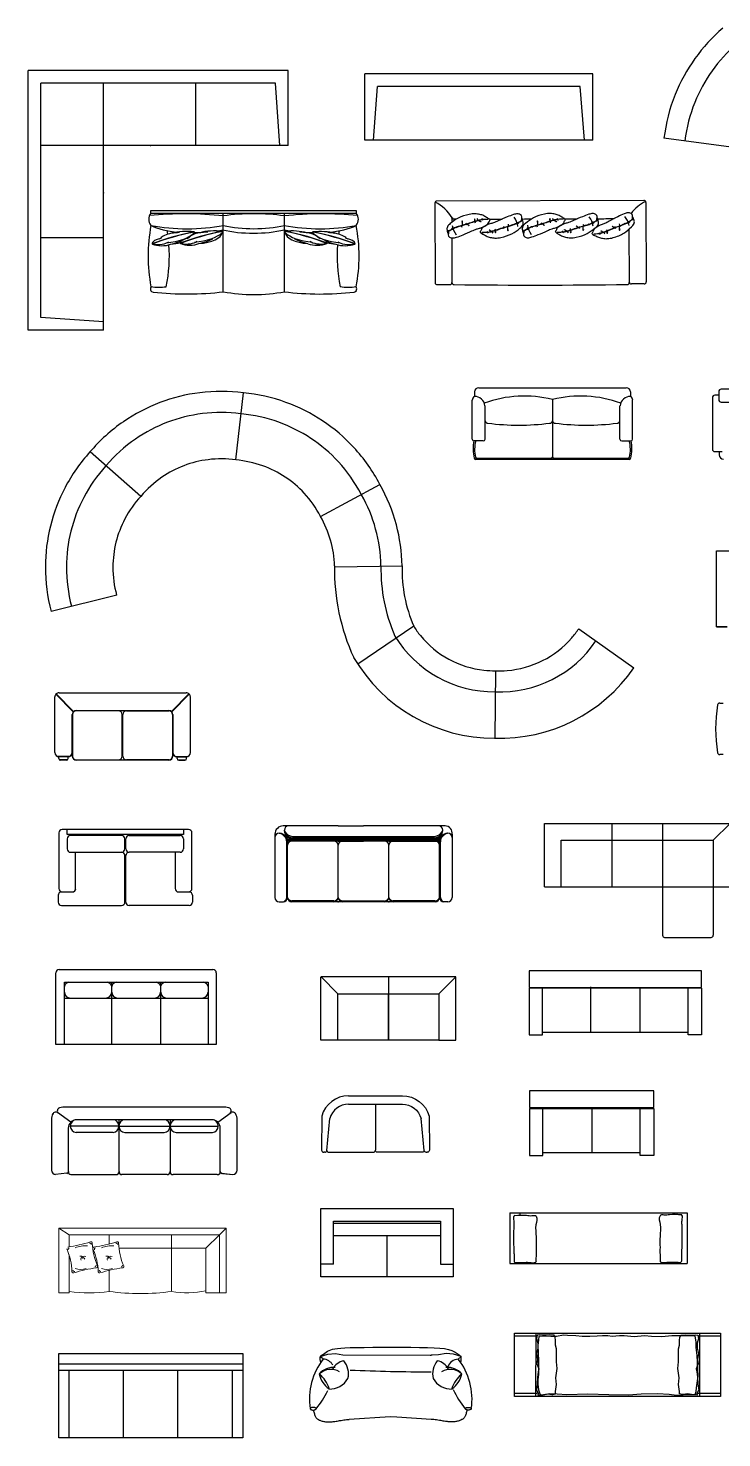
# Model space of a CAD drawing. Header units: inches. Extents: x -11553 to 7407, y 14270 to 31521.
# Drawn here: x -11553 to -3337, y 14270 to 30975 of the extents above; entities that cross this region are included whole.
import ezdxf

# ---------------------------------------------------------------- set-up
doc = ezdxf.new("R2010")
doc.units = ezdxf.units.IN
doc.header["$MEASUREMENT"] = 0
doc.layers.add('freecads.com', color=7, linetype='Continuous')

# ---------------------------------------------------------------- blocks, each defined once
blk = doc.blocks.new('A$C1369343D')
at = {"layer": 'freecads.com'}
for p, q in [((2678, 12969), (-402, 12969)), ((-402, 12079), (-402, 12969)), ((-402, 9889), (-402, 12969)), ((2678, 12969), (-402, 12969)), ((-402, 12079), (-402, 12969)), ((-402, 9889), (-402, 12969)), ((2678, 12079), (2678, 12969)), ((2678, 12079), (2678, 12969)), ((6287, 12927), (3587, 12927)), ((3587, 12141), (3587, 12927)), ((6287, 12141), (6287, 12927)), ((2528, 12819), (-252, 12819)), ((-252, 10039), (-252, 12819)), ((2528, 12819), (-252, 12819)), ((-252, 10039), (-252, 12819)), ((488, 12079), (488, 12819)), ((488, 12079), (488, 12819)), ((1583, 12079), (1583, 12819)), ((1583, 12079), (1583, 12819)), ((2578, 12079), (2528, 12819)), ((2578, 12079), (2528, 12819)), ((3687, 12141), (3737, 12777)), ((6137, 12777), (3737, 12777)), ((6187, 12141), (6137, 12777)), ((488, 12079), (-252, 12079)), ((488, 12079), (-252, 12079)), ((2678, 12079), (488, 12079)), ((488, 9889), (488, 12079)), ((2678, 12079), (488, 12079)), ((488, 9889), (488, 12079)), ((1051, 12079), (1044, 12079)), ((1044, 12079), (1044, 12079)), ((1044, 12079), (1051, 12079)), ((1051, 12079), (1044, 12079)), ((1044, 12079), (1044, 12079)), ((1044, 12079), (1051, 12079)), ((1051, 12079), (1051, 12079)), ((1051, 12079), (1051, 12079)), ((6287, 12141), (3587, 12141)), ((7923, 12060), (7129, 12165)), ((488, 11516), (488, 11522)), ((488, 11522), (488, 11522)), ((488, 11522), (488, 11516)), ((488, 11516), (488, 11522)), ((488, 11522), (488, 11522)), ((488, 11522), (488, 11516)), ((488, 11516), (488, 11516)), ((488, 11516), (488, 11516)), ((4415, 11396), (4418, 10455)), ((6890, 11429), (4440, 11421)), ((6915, 11404), (6918, 10463)), ((1052, 11308), (3483, 11308)), ((1052, 11278), (1052, 11308)), ((1052, 11278), (3483, 11278)), ((1909, 10345), (1909, 11278)), ((2632, 10345), (2632, 11278)), ((3483, 11308), (3483, 11278)), ((4617, 11216), (4618, 11170)), ((6714, 11087), (6718, 10463)), ((488, 10984), (-252, 10984)), ((488, 10984), (-252, 10984)), ((4618, 10984), (4618, 10456)), ((4443, 10430), (4593, 10431)), ((6893, 10438), (6743, 10438)), ((488, 9989), (-252, 10039)), ((488, 9989), (-252, 10039)), ((488, 9889), (-402, 9889)), ((488, 9889), (-402, 9889)), ((4936, 9209), (6681, 9209)), ((2058, 8352), (2147, 9147)), ((2058, 8352), (2147, 9147)), ((4858, 9032), (4858, 9061)), ((4858, 8599), (4858, 9032)), ((4886, 9159), (4886, 9105)), ((5808, 9069), (5808, 8384)), ((6731, 9159), (6731, 9105)), ((6758, 9032), (6758, 9061)), ((6758, 8599), (6758, 9032)), ((5009, 8599), (5009, 8995)), ((6608, 8599), (6608, 8995)), ((4989, 8579), (4878, 8579)), ((6628, 8579), (6738, 8579)), ((933, 7921), (330, 8447)), ((933, 7921), (330, 8447)), ((6715, 8359), (4901, 8359)), ((5789, 8369), (4915, 8369)), ((6702, 8369), (5828, 8369)), ((3059, 7683), (3764, 8063)), ((3059, 7683), (3764, 8063)), ((7752, 6374), (7752, 7274)), ((7752, 7274), (9552, 7274)), ((7752, 6374), (7752, 7274)), ((7752, 7274), (9552, 7274)), ((3226, 7084), (4026, 7098)), ((646, 6751), (-130, 6556)), ((4164, 6382), (3502, 5933)), ((6119, 6352), (6772, 5890)), ((7877, 6374), (7752, 6374)), ((7752, 6374), (7877, 6374)), ((5134, 5855), (5126, 5055)), ((5134, 5855), (5126, 5055)), ((3270, 4016), (2620, 4016)), ((3270, 4016), (3570, 4016)), ((4535, 4016), (3570, 4016)), ((5712, 3295), (5712, 4045)), ((5712, 4045), (7912, 4045)), ((5712, 3295), (5712, 4045)), ((5712, 4045), (7912, 4045)), ((6512, 4045), (6512, 3295)), ((6512, 4045), (6512, 3295)), ((7112, 4045), (7112, 2720)), ((7112, 4045), (7112, 2720)), ((7712, 3845), (7912, 4045)), ((7712, 3845), (7912, 4045)), ((-40, 3933), (-40, 3273)), ((1498, 3973), (0, 3973)), ((60, 3913), (60, 3973)), ((1438, 3913), (60, 3913)), ((60, 3863), (60, 3743)), ((703, 3903), (100, 3903)), ((743, 3743), (743, 3863)), ((754, 3743), (754, 3863)), ((794, 3903), (1398, 3903)), ((1438, 3973), (1438, 3913)), ((1438, 3863), (1438, 3743)), ((1538, 3273), (1538, 3933)), ((2520, 3916), (2520, 3166)), ((2570, 3928), (2577, 3928)), ((2632, 3958), (2632, 3966)), ((3270, 3856), (2667, 3856)), ((3270, 3846), (2669, 3846)), ((3270, 3866), (2714, 3866)), ((4412, 3876), (2727, 3876)), ((2732, 3891), (4409, 3891)), ((3270, 3866), (3570, 3866)), ((3270, 3856), (3570, 3856)), ((3270, 3846), (3570, 3846)), ((3870, 3866), (3570, 3866)), ((3870, 3856), (3570, 3856)), ((3870, 3846), (3570, 3846)), ((3870, 3866), (4470, 3866)), ((3870, 3856), (4470, 3856)), ((3870, 3846), (4470, 3846)), ((4509, 3958), (4509, 3966)), ((4570, 3928), (4564, 3928)), ((4620, 3916), (4620, 3166)), ((5912, 3295), (5912, 3845)), ((5912, 3845), (7712, 3845)), ((5912, 3295), (5912, 3845)), ((5912, 3845), (7712, 3845)), ((7712, 3845), (7712, 2720)), ((7712, 3845), (7712, 2720)), ((100, 3703), (703, 3703)), ((160, 3273), (160, 3703)), ((1398, 3703), (794, 3703)), ((1338, 3703), (1338, 3273)), ((2660, 3166), (2660, 3828)), ((3270, 3836), (2670, 3836)), ((2670, 3166), (2670, 3828)), ((2670, 3166), (2670, 3773)), ((3270, 3836), (3570, 3836)), ((3270, 3166), (3270, 3786)), ((3270, 3166), (3270, 3786)), ((3270, 3166), (3270, 3786)), ((3270, 3166), (3270, 3786)), ((3870, 3836), (3570, 3836)), ((3870, 3836), (4470, 3836)), ((3870, 3166), (3870, 3786)), ((4470, 3166), (4470, 3832)), ((4470, 3765), (4470, 3786)), ((4480, 3166), (4480, 3828)), ((744, 3113), (744, 3663)), ((755, 3113), (755, 3663)), ((4470, 3166), (4470, 3437)), ((-46, 3193), (-46, 3113)), ((0, 3233), (120, 3233)), ((1378, 3233), (1498, 3233)), ((1545, 3193), (1545, 3113)), ((5712, 3295), (7912, 3295)), ((5712, 3295), (7912, 3295)), ((-6, 3073), (704, 3073)), ((1505, 3073), (795, 3073)), ((2570, 3116), (2620, 3116)), ((3220, 3126), (2720, 3126)), ((4420, 3116), (2720, 3116)), ((3320, 3126), (3820, 3126)), ((4420, 3126), (3920, 3126)), ((4570, 3116), (4520, 3116)), ((7137, 2695), (7687, 2695)), ((7137, 2695), (7687, 2695)), ((-74, 1425), (-74, 2275)), ((-34, 2315), (1786, 2315)), ((1826, 2275), (1826, 1425)), ((3064, 1477), (3064, 2227)), ((3064, 1477), (3064, 2227)), ((3264, 2027), (3067, 2227)), ((4664, 2227), (3067, 2227)), ((3264, 2027), (3067, 2227)), ((4664, 2227), (3067, 2227)), ((3864, 2227), (3864, 2027)), ((3864, 2227), (3864, 2027)), ((4464, 2027), (4664, 2227)), ((4464, 2027), (4664, 2227)), ((4664, 1477), (4664, 2227)), ((4664, 1477), (4664, 2227)), ((26, 1425), (26, 2165)), ((26, 2165), (1728, 2165)), ((587, 1425), (587, 2165)), ((1167, 1425), (1167, 2165)), ((1728, 2165), (1728, 1425)), ((3264, 1477), (3264, 2027)), ((3264, 2027), (3864, 2027)), ((3264, 1477), (3264, 2027)), ((3264, 2027), (3864, 2027)), ((3864, 2027), (3864, 1477)), ((3864, 2027), (4464, 2027)), ((3864, 1477), (3864, 2027)), ((3864, 2027), (3864, 1477)), ((3864, 2027), (4464, 2027)), ((3864, 1477), (3864, 2027)), ((4464, 2027), (4464, 1477)), ((4464, 2027), (4464, 1477)), ((26, 1975), (1728, 1975)), ((1826, 1425), (-74, 1425)), ((3264, 1477), (3064, 1477)), ((3264, 1477), (3064, 1477)), ((3864, 1477), (3264, 1477)), ((3864, 1477), (3264, 1477)), ((4464, 1477), (3864, 1477)), ((4464, 1477), (3864, 1477)), ((4464, 1477), (4664, 1477)), ((4464, 1477), (4664, 1477)), ((1923, 684), (23, 684)), ((-127, 534), (-127, -66)), ((102, 505), (-56, 620)), ((1773, 534), (173, 534)), ((673, 534), (673, -86)), ((673, 534), (673, -86)), ((1279, 534), (1279, -86)), ((1844, 505), (2002, 620)), ((2073, -66), (2073, 534)), ((73, 434), (73, -81)), ((673, 459), (97, 459)), ((603, 384), (167, 384)), ((673, 459), (1278, 459)), ((743, 384), (1208, 384)), ((1280, 459), (1849, 459)), ((1350, 384), (1779, 384)), ((1873, -86), (1873, 434)), ((54, -101), (-77, -116)), ((103, -116), (643, -116)), ((1243, -116), (703, -116)), ((1838, -116), (1314, -116)), ((1892, -101), (2023, -116)), ((1899, -102), (2023, -116))]:
    blk.add_line(p, q, dxfattribs=at)
at = {"layer": 'freecads.com', "ltscale": 0.2}
for p, q in [((9393, 9191), (7807, 9191)), ((7703, 9090), (7703, 8482)), ((7777, 9120), (7733, 9120)), ((7777, 9161), (7777, 9068)), ((7807, 9038), (9393, 9038)), ((7733, 8452), (7818, 8452)), ((7784, 8452), (7784, 8413))]:
    blk.add_line(p, q, dxfattribs=at)
at = {"layer": 'freecads.com', "ltscale": 0.5}
for p, q in [((-87, 4884), (-87, 5544)), ((132, 5367), (-74, 5577)), ((136, 5371), (-70, 5581)), ((-37, 5594), (1469, 5594)), ((1296, 5371), (1502, 5581)), ((1300, 5367), (1506, 5577)), ((1519, 4884), (1519, 5544)), ((667, 5379), (167, 5379)), ((169, 5384), (1263, 5384)), ((763, 5379), (1263, 5379)), ((119, 4844), (119, 5334)), ((122, 5334), (122, 4844)), ((712, 4844), (712, 5334)), ((718, 4844), (718, 5334)), ((1308, 5334), (1308, 4844)), ((1313, 5334), (1313, 4844)), ((91, 4839), (-58, 4839)), ((-41, 4814), (-41, 4834)), ((69, 4834), (-37, 4834)), ((63, 4799), (-35, 4799)), ((50, 4794), (-21, 4794)), ((70, 4814), (70, 4834)), ((167, 4799), (667, 4799)), ((1263, 4794), (169, 4794)), ((1263, 4799), (763, 4799)), ((1341, 4839), (1490, 4839)), ((1362, 4814), (1362, 4834)), ((1363, 4834), (1469, 4834)), ((1369, 4799), (1467, 4799)), ((1382, 4794), (1453, 4794)), ((1473, 4814), (1473, 4834))]:
    blk.add_line(p, q, dxfattribs=at)
at = {"layer": 'freecads.com'}
for centre, radius, start, end in [((9151, 11924), 2036, 130.6265, 158.1129), ((9151, 11924), 1786, 130.6265, 158.1129), ((9151, 11924), 2036, 158.1129, 173.2159), ((9151, 11924), 1786, 158.1129, 173.2159), ((4440, 11396), 25, 90.1923, 180.1923), ((4221, 10995), 457, 29.6151, 64.5538), ((7111, 11005), 457, 115.8308, 144.0987), ((6890, 11404), 25, 0.1923, 90.1923), ((4592, 11216), 25, 0.1923, 30.8016), ((4640, 11233), 25, 209.6151, 269.6225), ((5086, 78842), 67635, 269.62254, 269.65009), ((4890, 11187), 36.5, 2.849, 44.375), ((4947, 11187), 36.5, 2.849, 44.375), ((5086, 78842), 67635, 269.97877, 270.10539), ((5179, 11094), 221, 6.6499, 37.9292), ((5086, 78842), 67635, 270.30968, 270.40175), ((5782, 11190), 36.5, 2.849, 44.375), ((5838, 11190), 36.5, 2.849, 44.375), ((5791, 78844), 67635, 270.13713, 270.26335), ((6070, 11097), 221, 6.6499, 37.9292), ((5791, 78844), 67635, 270.46748, 270.63331), ((6500, 11090), 221, 10.9344, 42.2137), ((4589, 11076), 36.5, 2.849, 44.375), ((4841, 11158), 221, 186.6499, 217.9292), ((4672, 11100), 8.15, 18.8943, 108.5953), ((4702, 11105), 36.5, 2.849, 44.375), ((4757, 11133), 36.5, 2.849, 44.375), ((4858, 11157), 36.5, 2.849, 44.375), ((5073, 11065), 36.5, 182.849, 224.375), ((5129, 11066), 36.5, 182.849, 224.375), ((5162, 11095), 36.5, 182.849, 224.375), ((5263, 11119), 36.5, 182.849, 224.375), ((5318, 11147), 36.5, 182.849, 224.375), ((5347, 11152), 8.15, 198.8943, 288.5953), ((5431, 11176), 36.5, 182.849, 224.375), ((5480, 11079), 36.5, 2.849, 44.375), ((5732, 11161), 221, 186.6499, 217.9292), ((5564, 11103), 8.15, 18.8943, 108.5953), ((5593, 11108), 36.5, 2.849, 44.375), ((5648, 11136), 36.5, 2.849, 44.375), ((5750, 11160), 36.5, 2.849, 44.375), ((5964, 11068), 36.5, 182.849, 224.375), ((6021, 11069), 36.5, 182.849, 224.375), ((6053, 11098), 36.5, 182.849, 224.375), ((6154, 11122), 36.5, 182.849, 224.375), ((6210, 11150), 36.5, 182.849, 224.375), ((6239, 11155), 8.15, 198.8943, 288.5953), ((6323, 11179), 36.5, 182.849, 224.375), ((6397, 11053), 36.5, 187.1335, 228.6596), ((6453, 11058), 36.5, 187.1335, 228.6596), ((6483, 11090), 36.5, 187.1335, 228.6596), ((6582, 11122), 36.5, 187.1335, 228.6596), ((6635, 11154), 36.5, 187.1335, 228.6596), ((6664, 11161), 8.15, 203.1789, 292.8799), ((6746, 11191), 36.5, 187.1335, 228.6596), ((4443, 10455), 25, 180.1923, 270.1923), ((4593, 10456), 25, 270.1923, 0.013), ((4643, 10456), 25, 180.013, 269.3076), ((5651, 93845), 83420, 269.30759, 270.71614), ((6693, 10456), 25, 270.7161, 0.3716), ((6743, 10463), 25, 180.3716, 270.1923), ((6893, 10463), 25, 270.1923, 0.1923), ((4936, 9159), 50, 90, 180), ((6681, 9159), 50, 0, 90), ((1881, 7129), 2036, 97.0483, 124.5347), ((1881, 7129), 2036, 82.5028, 97.0483), ((1959, 7120), 2036, 70.165, 84.7105), ((1959, 7120), 2036, 42.6786, 70.165), ((4904, 9064), 45.5, 116.8679, 183.7354), ((4887, 8983), 122, 5.8979, 91.7089), ((5473, 7716), 1393, 76.0785, 109.8222), ((6144, 7716), 1393, 70.1778, 103.9215), ((6730, 8983), 122, 88.2911, 174.1021), ((6713, 9064), 45.5, 356.2646, 63.1321), ((1881, 7129), 1786, 97.0483, 124.5347), ((1881, 7129), 1786, 82.5028, 97.0483), ((1959, 7120), 1786, 70.165, 84.7105), ((1881, 7129), 2036, 124.5347, 139.6377), ((1959, 7120), 1786, 42.6786, 70.165), ((5046, 8826), 38.6, 196.1426, 267.0739), ((5409, 11593), 2828, 262.5907, 277.4093), ((5771, 8826), 38.6, 272.9261, 343.8574), ((5846, 8826), 38.6, 196.1426, 267.0739), ((6208, 11593), 2828, 262.5907, 277.4093), ((6571, 8826), 38.6, 272.9261, 343.8574), ((1881, 7129), 1786, 124.5347, 139.6377), ((4878, 8599), 20, 180, 270), ((5305, 8484), 437, 167.4486, 194.5711), ((5303, 8475), 417, 165.4983, 192.4969), ((4989, 8599), 20, 270, 0), ((6628, 8599), 20, 180, 270), ((6314, 8475), 417, 347.5031, 14.5017), ((6312, 8484), 437, 345.4289, 12.5514), ((6738, 8599), 20, 270, 0), ((1837, 7079), 2036, 137.7688, 152.3143), ((1881, 7129), 1236, 97.0483, 124.5347), ((1881, 7129), 1236, 81.788, 97.0483), ((1959, 7120), 2036, 27.5756, 42.6786), ((4901, 8379), 20, 194.5711, 270), ((4915, 8389), 20, 193.8319, 270), ((5789, 8389), 20, 270, 346.1681), ((5828, 8389), 20, 193.8319, 270), ((6702, 8389), 20, 270, 346.1681), ((6715, 8379), 20, 270, 345.4289), ((1837, 7079), 1786, 137.7688, 152.3143), ((1959, 7120), 1236, 70.165, 85.4253), ((1959, 7120), 1236, 42.6786, 70.165), ((1959, 7120), 1786, 27.5756, 42.6786), ((1837, 7079), 2036, 152.3143, 179.8007), ((1881, 7129), 1236, 124.5347, 140.1286), ((1991, 7062), 2036, 14.8921, 29.4375), ((1837, 7079), 1786, 152.3143, 179.8007), ((1837, 7079), 1236, 137.054, 152.3143), ((1959, 7120), 1236, 27.0847, 42.6786), ((1991, 7062), 1786, 1.1505, 29.4375), ((1837, 7079), 1236, 152.3143, 179.8007), ((1991, 7062), 1236, 1.5931, 30.1524), ((1991, 7062), 2036, 0.9967, 14.8921), ((1837, 7079), 2036, 179.8007, 194.9037), ((1837, 7079), 1786, 179.8007, 194.9037), ((1837, 7079), 1236, 179.8007, 195.3945), ((5741, 7057), 2515, 179.0995, 204.549), ((5741, 7057), 1965, 178.8038, 203.7353), ((5741, 7057), 1715, 178.6441, 203.1711), ((5118, 6982), 1127, 212.1709, 219.1669), ((5184, 6981), 1127, 319.1108, 326.0809), ((5118, 6982), 1377, 211.3394, 270.5025), ((5118, 6982), 1127, 219.1669, 263.8378), ((5184, 6981), 1377, 267.7494, 325.8322), ((5184, 6981), 1127, 274.4398, 319.1108), ((5118, 6982), 1927, 210.2289, 270.1095), ((5118, 6982), 1127, 263.8378, 270.808), ((5184, 6981), 1927, 268.1423, 325.5122), ((5184, 6981), 1127, 267.4439, 274.4398), ((2620, 3916), 100, 90, 180), ((2682, 3966), 50, 90, 180), ((4459, 3966), 50, 0, 90), ((4533, 3928), 88.2, 352.2589, 88.4702), ((0, 3933), 40, 89.9991, 179.9991), ((100, 3863), 40, 89.9991, 179.9991), ((703, 3863), 40, 359.9991, 89.9991), ((794, 3863), 40, 89.9991, 179.9991), ((1398, 3863), 40, 359.9991, 89.9991), ((1498, 3933), 40, 359.9991, 89.9991), ((2570, 3878), 50, 90, 180), ((2552, 3822), 108, 2.7922, 77.1001), ((2573, 3830), 97.4, 358.6812, 86.5181), ((2744, 4017), 127, 207.9075, 264.4707), ((2730, 3975), 99.7, 190.2483, 270.7931), ((2724, 3957), 91.6, 179.4982, 275.0279), ((4397, 4017), 127, 275.5293, 332.0925), ((4411, 3975), 99.7, 269.2069, 349.7517), ((4417, 3957), 91.6, 275.7242, 0.5018), ((4568, 3830), 97.4, 93.4819, 181.3188), ((4588, 3822), 108, 102.8999, 177.2078), ((4570, 3878), 50, 0, 90), ((100, 3743), 40, 179.9991, 269.9991), ((703, 3743), 40, 269.9991, 359.9991), ((704, 3663), 40, 359.9991, 89.9991), ((794, 3743), 40, 179.9991, 269.9991), ((795, 3663), 40, 89.9991, 179.9991), ((1398, 3743), 40, 269.9991, 359.9991), ((2720, 3786), 50, 90, 180), ((2720, 3786), 50, 90, 180), ((3220, 3786), 50, 0, 90), ((3220, 3786), 50, 0, 90), ((3220, 3786), 50, 0, 90), ((3320, 3786), 50, 90, 180), ((3320, 3786), 50, 90, 180), ((3320, 3786), 50, 90, 180), ((3820, 3786), 50, 0, 90), ((3820, 3786), 50, 0, 90), ((3820, 3786), 50, 0, 90), ((3920, 3786), 50, 90, 180), ((3920, 3786), 50, 90, 180), ((3920, 3786), 50, 90, 180), ((4420, 3786), 50, 0, 90), ((4420, 3786), 50, 0, 90), ((-6, 3193), 40, 89.9991, 179.9991), ((0, 3273), 40, 179.9991, 269.9991), ((120, 3273), 40, 269.9991, 359.9991), ((123, 3270), 37.8, 276.9388, 1.6394), ((1378, 3273), 40, 179.9991, 269.9991), ((1498, 3273), 40, 269.9991, 359.9991), ((1505, 3193), 40, 359.9991, 89.9991), ((-6, 3113), 40, 179.9991, 269.9991), ((704, 3113), 40, 269.9991, 359.9991), ((795, 3113), 40, 179.9991, 269.9991), ((1505, 3113), 40, 269.9991, 359.9991), ((2570, 3166), 50, 180, 270), ((2620, 3166), 50, 270, 0), ((2597, 3175), 64.1, 291.3561, 351.3243), ((2720, 3166), 50, 180, 270), ((2730, 3189), 64.1, 201.3561, 261.3243), ((3220, 3166), 50, 270, 0), ((3211, 3189), 64.1, 278.6757, 338.6439), ((3320, 3166), 50, 180, 270), ((3330, 3189), 64.1, 201.3561, 261.3243), ((3820, 3166), 50, 270, 0), ((3811, 3189), 64.1, 278.6757, 338.6439), ((3920, 3166), 50, 180, 270), ((3930, 3189), 64.1, 201.3561, 261.3243), ((4420, 3166), 50, 270, 0), ((4411, 3189), 64.1, 278.6757, 338.6439), ((4520, 3166), 50, 180, 270), ((4544, 3175), 64.1, 188.6757, 248.6439), ((4570, 3166), 50, 270, 0), ((7137, 2720), 25, 180, 270), ((7137, 2720), 25, 180, 270), ((7687, 2720), 25, 270, 0), ((7687, 2720), 25, 270, 0), ((-34, 2275), 40, 90, 180), ((1786, 2275), 40, 0, 90), ((98, 2094), 74.4, 106.0288, 165.5817), ((99, 2048), 73, 183.1359, 270.1902), ((514, 2048), 73, 269.8098, 356.8641), ((515, 2094), 74.4, 14.4183, 73.9712), ((659, 2094), 74.4, 106.0288, 165.5817), ((660, 2048), 73, 183.1359, 270.1902), ((1094, 2048), 73, 269.8098, 356.8641), ((1095, 2094), 74.4, 14.4183, 73.9712), ((1239, 2094), 74.4, 106.0288, 165.5817), ((1240, 2048), 73, 183.1359, 270.1902), ((1655, 2048), 73, 269.8098, 356.8641), ((1656, 2094), 74.4, 14.4183, 73.9712), ((-22, 639), 35.6, 102.213, 236.1098), ((-22, 639), 35.6, 102.213, 236.1098), ((-22, 639), 35.6, 102.213, 236.1098), ((23, 534), 150, 90, 115.6936), ((1923, 534), 150, 64.3064, 90), ((1968, 639), 35.6, 303.8902, 77.787), ((1968, 639), 35.6, 303.8902, 77.787), ((1968, 639), 35.6, 303.8902, 77.787), ((23, 534), 150, 151.3476, 180), ((-74, 583), 41.5, 43.9801, 160.2974), ((173, 434), 100, 90, 180), ((172, 459), 75.2, 93.9499, 266.0501), ((598, 459), 75.2, 273.9499, 86.0501), ((748, 459), 75.2, 93.9499, 266.0501), ((1203, 459), 75.2, 273.9499, 86.0501), ((1355, 459), 75.2, 93.9499, 266.0501), ((1773, 434), 100, 0, 90), ((1774, 459), 75.2, 273.9499, 86.0501), ((2020, 583), 41.5, 19.7026, 136.0199), ((1923, 534), 150, 0, 28.6524), ((-77, -66), 50, 180, 270), ((48, -77), 25.6, 284.8629, 350.2174), ((106, -84), 32.6, 175.342, 265.0169), ((641, -84), 32.6, 265.0169, 4.658), ((706, -84), 32.6, 175.342, 274.9831), ((1246, -84), 32.6, 265.0169, 4.658), ((1311, -84), 32.6, 175.342, 274.9831), ((1841, -84), 32.6, 265.0169, 355.342), ((1841, -84), 32.6, 274.9831, 4.658), ((1898, -77), 25.6, 189.7826, 272.036), ((1898, -77), 25.6, 189.7826, 255.1371), ((2023, -66), 50, 270, 0), ((2023, -66), 50, 270, 0)]:
    blk.add_arc(centre, radius, start, end, dxfattribs=at)
at = {"layer": 'freecads.com', "ltscale": 0.2}
for centre, radius, start, end in [((7807, 9161), 30, 90, 180), ((7733, 9090), 30, 90, 180), ((7807, 9068), 30, 180, 270), ((7733, 8482), 30, 180, 270), ((7834, 8413), 50, 180, 270)]:
    blk.add_arc(centre, radius, start, end, dxfattribs=at)
at = {"layer": 'freecads.com', "ltscale": 0.5}
for centre, radius, start, end in [((-37, 5544), 50, 137.8828, 180), ((-71, 5578), 2.8, 70.5696, 199.4104), ((-37, 5544), 50, 90, 132.0972), ((1469, 5544), 50, 47.9028, 90), ((1503, 5578), 2.8, 340.5896, 109.4304), ((1469, 5544), 50, 0, 42.1172), ((169, 5334), 50, 90, 180), ((167, 5334), 45, 90, 180), ((667, 5334), 45, 0, 90), ((763, 5334), 45, 90, 180), ((1263, 5334), 50, 0, 90), ((1263, 5334), 45, 0, 90), ((-37, 4884), 50, 180, 270), ((69, 4884), 50, 270, 0), ((1363, 4884), 50, 180, 270), ((1469, 4884), 50, 270, 0), ((-21, 4814), 20, 180, 270), ((50, 4814), 20, 270, 0), ((169, 4844), 50, 180, 270), ((167, 4844), 45, 180, 270), ((667, 4844), 45, 270, 0), ((763, 4844), 45, 180, 270), ((1263, 4844), 50, 270, 0), ((1263, 4844), 45, 270, 0), ((1382, 4814), 20, 180, 270), ((1453, 4814), 20, 270, 0)]:
    blk.add_arc(centre, radius, start, end, dxfattribs=at)
at = {"layer": 'freecads.com'}
for centre, major_axis, ratio, start_param, end_param in [((1616, 11205), (-591, 0), 0.416667, -0.302337, 0.302337), ((1456, 10539), (1753, 0), 0.416667, 1.309367, 1.813874), ((2271, 10803), (1110, 0), 0.42128, 1.239298, 1.902294), ((3082, 10550), (1727, 0), 0.416667, 1.325909, 1.834194), ((2919, 11205), (591, 0), 0.416667, -0.302337, 0.302337), ((11795, 10769), (-10778, 0), 0.416667, -0.080908, 0.080908), ((1465, 11271), (-531, 0), 0.416667, 0.681512, 1.396356), ((1481, 11514), (-1012, 0), 0.416667, 1.133648, 2.007945), ((2342, 10359), (-1844, 0), 0.416667, -1.133542, -0.805748), ((2347, 10357), (1844, 0), 0.416667, 2.007092, 2.336734), ((1378, 10954), (-219, 0), 0.416667, -1.18097, -0.255821), ((1138, 11114), (459, 0), 0.416667, -1.360407, -0.397873), ((-8989, 10769), (10259, 0), 0.416667, 0.061365, 0.070475), ((1819, 10013), (2517, 0), 0.416667, 1.742108, 1.780601), ((1476, 10916), (346, 0), 0.416667, 1.318503, 2.121007), ((2676, 10366), (1844, 0), 0.416667, 2.008051, 2.335845), ((2682, 10364), (1844, 0), 0.416667, 2.007068, 2.335845), ((1712, 10961), (-219, 0), 0.416667, -1.18097, -0.255821), ((1225, 11048), (337, 0), 0.416667, -0.159296, -0.047032), ((1184, 11086), (-393, 0), 0.416667, 2.8567, 2.929534), ((1561, 11052), (-6.79, 0), 0.416667, 2.971702, 4.547996), ((1565, 11359), (751, 0), 0.416667, -1.570761, -1.469089), ((1472, 11121), (459, 0), 0.416667, -1.360407, -0.397873), ((1559, 11054), (337, 0), 0.416667, -1.394088, -0.047032), ((2153, 10020), (2517, 0), 0.416667, 1.742108, 1.780601), ((1810, 10923), (346, 0), 0.416667, 1.318503, 2.121007), ((1565, 11359), (751, 0), 0.416667, -1.212266, -1.095081), ((1518, 11093), (393, 0), 0.416667, -0.284892, -0.212059), ((1896, 11059), (6.67, 0), 0.416667, -0.188394, 1.424907), ((2266, 11364), (769, 0), 0.421221, 4.215957, 5.208173), ((2271, 11409), (-750, 0), 0.42128, 1.068199, 2.073394), ((3057, 11508), (998, 0), 0.416667, 4.271938, 5.15284), ((2970, 11348), (-724, 0), 0.416667, 1.086208, 1.205094), ((2642, 11059), (6.46, 0), 0.416667, 1.680859, 3.365814), ((1857, 10364), (1844, 0), 0.416667, 0.804886, 1.134573), ((3020, 11093), (-393, 0), 0.416667, 0.212059, 0.284892), ((2725, 10930), (327, 0), 0.416667, 1.00485, 1.83008), ((1862, 10366), (-1844, 0), 0.416667, 3.94734, 4.275143), ((2972, 11051), (-330, 0), 0.416667, 0.025443, 1.387686), ((3058, 11116), (447, 0), 0.416667, 3.521145, 4.496768), ((2419, 10177), (-2138, 0), 0.416667, 4.484546, 4.526307), ((2970, 11348), (-724, 0), 0.416667, 1.458129, 1.57063), ((2818, 10956), (-230, 0), 0.416667, 3.438033, 4.340091), ((2976, 11052), (8.55, 0), 0.416667, 1.924506, 3.122166), ((3351, 11086), (-393, 0), 0.416667, 0.212059, 0.284892), ((2188, 10357), (1844, 0), 0.416667, 0.804872, 1.134261), ((3056, 10923), (327, 0), 0.416667, 1.00485, 1.83008), ((2193, 10359), (-1844, 0), 0.416667, 3.94734, 4.275143), ((3303, 11045), (-330, 0), 0.416667, 0.025443, 0.140275), ((3389, 11109), (447, 0), 0.416667, 3.521145, 4.496768), ((2750, 10171), (-2138, 0), 0.416667, 4.484546, 4.526307), ((3070, 11271), (-531, 0), 0.416667, 1.73862, 2.460081), ((3149, 10949), (-230, 0), 0.416667, 3.438033, 4.340091), ((13516, 10769), (10259, 0), 0.416667, 3.071466, 3.080228), ((-7260, 10769), (-10778, 0), 0.416667, 3.060685, 3.2225), ((1241, 10911), (-177, 0), 0.416667, -1.133985, -0.040192), ((1076, 10915), (11.9, 0), 0.416667, 3.332978, 4.743027), ((1178, 10953), (149, 0), 0.416667, 3.894681, 5.506274), ((1134, 10963), (141, 0), 0.416667, 4.290978, 5.856004), ((1754, 10774), (764, 0), 0.416667, 2.448219, 2.488272), ((-8989, 10769), (-10259, 0), 0.416667, 3.056344, 3.173112), ((983, 11132), (614, 0), 0.416667, -1.058997, -0.780543), ((1225, 11048), (337, 0), 0.416667, -1.394088, -1.021462), ((1576, 10917), (-177, 0), 0.416667, -1.133985, -0.040192), ((1411, 10921), (-11.8, 0), 0.416667, 0.186899, 1.605921), ((1513, 10960), (-149, 0), 0.416667, 0.753088, 2.364681), ((1469, 10970), (141, 0), 0.416667, 4.290978, 5.856004), ((2088, 10781), (764, 0), 0.416667, 2.448219, 2.488272), ((1318, 11139), (614, 0), 0.416667, -1.058997, -0.706071), ((3206, 11125), (581, 0), 0.416667, 3.819294, 4.182118), ((3022, 10963), (158, 0), 0.416667, 3.943313, 5.504459), ((3068, 10974), (150, 0), 0.416667, 3.60706, 5.122092), ((2962, 10917), (177, 0), 0.416667, 0.040192, 1.133985), ((2450, 10781), (-764, 0), 0.416667, 3.794913, 3.834967), ((3537, 11118), (581, 0), 0.416667, 3.922168, 4.182118), ((3128, 10921), (12.1, 0), 0.416667, 4.69328, 6.080272), ((3303, 11045), (-330, 0), 0.416667, 1.047523, 1.387686), ((3353, 10957), (-158, 0), 0.416667, 0.80172, 2.362867), ((13516, 10769), (-10259, 0), 0.416667, -0.031519, 0.085014), ((3399, 10967), (-150, 0), 0.416667, 0.465468, 1.980499), ((3293, 10911), (-177, 0), 0.416667, 3.181785, 4.275578), ((2781, 10774), (-764, 0), 0.416667, 3.794913, 3.834967), ((3459, 10915), (12, 0), 0.416667, 4.687253, 6.086298), ((2383, 10328), (-1337, 53), 0.200655, -0.09459, 0.090659), ((1146, 10530), (-311, 0), 0.416667, 1.263611, 1.851341), ((3388, 10530), (311, 0), 0.416667, 4.405204, 5.019574), ((2152, 10328), (1337, 52), 0.200706, -0.090685, 0.094609), ((1088, 10358), (38.1, 0), 0.416667, 3.224369, 4.440352), ((1481, 10945), (1501, 0), 0.416667, 4.440352, 5.001964), ((2271, 10685), (-883, 0), 0.42128, 1.149389, 1.992204), ((3057, 10935), (1478, 0), 0.416667, 4.420586, 4.986423), ((3447, 10358), (-38.1, 0), 0.416667, 1.84483, 3.058771)]:
    blk.add_ellipse(centre, major_axis=major_axis, ratio=ratio, start_param=start_param, end_param=end_param, dxfattribs=at)
for points, end_tangent in [([(4576, 11075), (4577, 11056), (4575, 11031), (4572, 11019), (4589, 10994), (4625, 10983), (4671, 10992), (4749, 11020), (4854, 11066), (4912, 11090), (4952, 11101), (5006, 11124), (5051, 11161), (5065, 11190), (5069, 11197), (5064, 11204), (5058, 11209), (5016, 11233), (4996, 11246), (4947, 11262), (4892, 11270), (4822, 11263), (4691, 11219), (4597, 11153), (4563, 11116), (4558, 11094), (4559, 11081), (4566, 11051), (4575, 11031)], (0.501715, -0.865033)), ([(5443, 11177), (5443, 11196), (5445, 11221), (5447, 11234), (5431, 11259), (5394, 11269), (5348, 11261), (5271, 11232), (5165, 11187), (5108, 11162), (5068, 11151), (5014, 11128), (4969, 11091), (4954, 11062), (4950, 11055), (4956, 11048), (4961, 11043), (5004, 11019), (5023, 11007), (5072, 10990), (5127, 10982), (5198, 10989), (5328, 11034), (5423, 11099), (5456, 11136), (5462, 11158), (5461, 11171), (5454, 11201), (5445, 11221)], (-0.501715, 0.865033)), ([(5468, 11078), (5469, 11059), (5466, 11034), (5464, 11022), (5480, 10997), (5517, 10986), (5563, 10995), (5640, 11023), (5746, 11069), (5803, 11093), (5843, 11104), (5897, 11127), (5942, 11164), (5957, 11193), (5961, 11200), (5955, 11207), (5950, 11212), (5907, 11236), (5888, 11249), (5839, 11265), (5784, 11273), (5713, 11266), (5583, 11222), (5488, 11156), (5455, 11119), (5450, 11097), (5451, 11084), (5457, 11054), (5466, 11034)], (0.501715, -0.865033)), ([(6335, 11180), (6334, 11199), (6337, 11224), (6339, 11237), (6322, 11262), (6286, 11272), (6240, 11264), (6163, 11235), (6057, 11190), (6000, 11165), (5960, 11154), (5905, 11131), (5861, 11094), (5846, 11065), (5842, 11058), (5848, 11051), (5853, 11046), (5895, 11022), (5915, 11010), (5964, 10993), (6019, 10985), (6090, 10992), (6220, 11037), (6314, 11102), (6348, 11139), (6353, 11161), (6352, 11174), (6345, 11204), (6337, 11224)], (-0.501715, 0.865033)), ([(6758, 11193), (6756, 11212), (6756, 11237), (6758, 11250), (6739, 11273), (6702, 11281), (6657, 11269), (6582, 11235), (6480, 11182), (6425, 11153), (6386, 11140), (6333, 11112), (6291, 11072), (6279, 11042), (6276, 11035), (6282, 11028), (6287, 11023), (6332, 11002), (6352, 10992), (6402, 10979), (6458, 10975), (6527, 10987), (6654, 11041), (6743, 11114), (6774, 11153), (6778, 11176), (6776, 11189), (6767, 11218), (6756, 11237)], (-0.564939, 0.825133))]:
    blk.add_spline(points, degree=3, dxfattribs=dict(at, end_tangent=end_tangent))
for points in [[(5048, 11205), (4961, 11195), (4803, 11148), (4627, 11089), (4580, 11062)], [(5045, 11202), (4960, 11198), (4802, 11151), (4626, 11092), (4588, 11070)], [(4886, 11184), (4890, 11207), (4883, 11203), (4884, 11193), (4884, 11183)], [(5939, 11208), (5853, 11198), (5695, 11151), (5519, 11092), (5471, 11065)], [(5936, 11205), (5851, 11201), (5693, 11154), (5518, 11095), (5480, 11073)], [(5778, 11187), (5781, 11210), (5774, 11206), (5776, 11196), (5776, 11186)], [(5819, 11195), (5840, 11187), (5854, 11176), (5850, 11176), (5838, 11186), (5836, 11187)], [(5864, 11050), (5950, 11060), (6108, 11107), (6284, 11166), (6332, 11193)], [(6298, 11028), (6383, 11045), (6537, 11104), (6708, 11175), (6754, 11205)], [(6300, 11032), (6385, 11042), (6539, 11101), (6710, 11172), (6746, 11197)], [(4742, 11137), (4744, 11155), (4740, 11185), (4733, 11167)], [(4795, 11148), (4809, 11139), (4815, 11132), (4824, 11134)], [(4928, 11192), (4948, 11184), (4962, 11173), (4959, 11173), (4947, 11183), (4945, 11184)], [(4972, 11047), (5059, 11057), (5217, 11104), (5392, 11163), (5440, 11190)], [(4975, 11051), (5060, 11054), (5218, 11101), (5393, 11160), (5432, 11182)], [(5092, 11060), (5072, 11069), (5058, 11079), (5061, 11079), (5073, 11069), (5075, 11068)], [(5133, 11068), (5130, 11045), (5137, 11049), (5136, 11059), (5135, 11069)], [(5278, 11115), (5276, 11097), (5279, 11067), (5287, 11085)], [(5633, 11140), (5636, 11158), (5632, 11188), (5625, 11170)], [(5687, 11151), (5700, 11142), (5707, 11135), (5715, 11137)], [(5867, 11054), (5951, 11057), (6109, 11104), (6285, 11163), (6323, 11185)], [(5983, 11063), (5963, 11072), (5949, 11082), (5952, 11082), (5965, 11072), (5966, 11071)], [(6025, 11071), (6022, 11048), (6028, 11052), (6027, 11062), (6027, 11072)], [(6116, 11107), (6102, 11116), (6096, 11123), (6088, 11121)], [(6170, 11118), (6167, 11100), (6171, 11070), (6178, 11088)], [(6416, 11050), (6395, 11057), (6381, 11066), (6384, 11066), (6397, 11058), (6399, 11057)], [(6457, 11062), (6455, 11038), (6462, 11042), (6460, 11052), (6459, 11062)], [(6545, 11104), (6531, 11112), (6524, 11118), (6516, 11116)], [(6598, 11119), (6597, 11101), (6603, 11071), (6609, 11090)]]:
    blk.add_spline(points, degree=3, dxfattribs=at)
for p in [(3270, 3116), (3870, 3116)]:
    blk.add_point(p, dxfattribs=at)

msp = doc.modelspace()

# ---------------------------------------------------------------- linework, layer by layer
at = {"layer": 'freecads.com'}
for p, q in [((-3362, 22977), (-3322, 22977)), ((-3322, 22367), (-3362, 22367)), ((-3577, 19803), (-5619, 19803)), ((-5619, 19803), (-5619, 19608)), ((-3577, 19608), (-3577, 19803)), ((-5619, 19608), (-3577, 19608)), ((-3577, 19600), (-5619, 19600)), ((-5619, 19600), (-5619, 19045)), ((-5459, 19045), (-5459, 19600)), ((-4890, 19079), (-4890, 19614)), ((-4306, 19079), (-4306, 19600)), ((-3737, 19045), (-3737, 19600)), ((-3577, 19600), (-3577, 19045)), ((-5619, 19045), (-5459, 19045)), ((-5459, 19079), (-3737, 19079)), ((-3577, 19045), (-3737, 19045)), ((-4143, 18380), (-5616, 18380)), ((-5616, 18380), (-5616, 18185)), ((-4143, 18185), (-4143, 18380)), ((-7758, 18324), (-7121, 18324)), ((-7758, 18224), (-7121, 18224)), ((-7441, 18224), (-7441, 17679)), ((-8076, 18080), (-8078, 17679)), ((-8016, 17676), (-7980, 18054)), ((-6864, 17676), (-6900, 18054)), ((-6803, 18080), (-6801, 17679)), ((-5616, 18185), (-4143, 18185)), ((-5616, 18171), (-5616, 17616)), ((-5616, 18171), (-4143, 18171)), ((-5456, 17616), (-5456, 18171)), ((-4872, 17650), (-4872, 18171)), ((-4303, 17616), (-4303, 18171)), ((-4143, 18171), (-4143, 17616)), ((-8041, 17654), (-8053, 17654)), ((-7991, 17654), (-7466, 17654)), ((-6888, 17654), (-7416, 17654)), ((-6839, 17654), (-6826, 17654)), ((-5616, 17616), (-5456, 17616)), ((-5456, 17650), (-4303, 17650)), ((-4143, 17616), (-4303, 17616)), ((-8088, 16988), (-7304, 16988)), ((-8087, 16178), (-8088, 16988)), ((-7304, 16988), (-6521, 16988)), ((-6521, 16988), (-6521, 16178)), ((-7937, 16838), (-7304, 16838)), ((-7937, 16328), (-7937, 16838)), ((-7937, 16813), (-7304, 16813)), ((-7304, 16838), (-6671, 16838)), ((-7304, 16813), (-6671, 16813)), ((-6671, 16838), (-6671, 16328)), ((-7304, 16663), (-7937, 16663)), ((-7304, 16663), (-7304, 16178)), ((-7304, 16663), (-7304, 16178)), ((-6671, 16663), (-7304, 16663)), ((-7937, 16328), (-8087, 16328)), ((-6671, 16328), (-6521, 16328)), ((-7304, 16178), (-8087, 16178)), ((-6521, 16178), (-7304, 16178)), ((-5792, 14759), (-5792, 15509)), ((-5792, 15509), (-3352, 15509)), ((-5525, 15474), (-5792, 15474)), ((-5541, 15504), (-5542, 14759)), ((-5523, 15488), (-5531, 15446)), ((-5531, 15446), (-5517, 15393)), ((-5491, 15491), (-5523, 15488)), ((-5517, 15393), (-5517, 15331)), ((-5509, 15432), (-5515, 15363)), ((-5504, 15472), (-5509, 15432)), ((-5456, 15475), (-5504, 15472)), ((-5462, 15485), (-5491, 15491)), ((-5427, 15488), (-5462, 15485)), ((-5416, 15475), (-5456, 15475)), ((-5379, 15491), (-5427, 15488)), ((-5361, 15472), (-5416, 15475)), ((-5321, 15485), (-5379, 15491)), ((-5294, 15472), (-5361, 15472)), ((-5310, 15459), (-5321, 15485)), ((-5307, 15427), (-5310, 15459)), ((-5305, 15369), (-5307, 15427)), ((-5214, 15488), (-5294, 15472)), ((-5164, 15483), (-5214, 15488)), ((-5065, 15480), (-5164, 15483)), ((-4991, 15470), (-5065, 15480)), ((-4901, 15470), (-4991, 15470)), ((-4813, 15475), (-4901, 15470)), ((-4752, 15478), (-4813, 15475)), ((-4688, 15480), (-4752, 15478)), ((-4637, 15472), (-4688, 15480)), ((-4547, 15479), (-4637, 15472)), ((-4494, 15480), (-4547, 15479)), ((-4377, 15467), (-4494, 15480)), ((-4252, 15480), (-4377, 15467)), ((-4169, 15470), (-4252, 15480)), ((-4047, 15467), (-4169, 15470)), ((-3928, 15478), (-4047, 15467)), ((-3702, 15478), (-3928, 15478)), ((-3840, 15369), (-3837, 15427)), ((-3837, 15427), (-3835, 15459)), ((-3835, 15459), (-3824, 15485)), ((-3824, 15485), (-3766, 15491)), ((-3766, 15491), (-3718, 15488)), ((-3718, 15488), (-3683, 15485)), ((-3654, 15475), (-3702, 15478)), ((-3683, 15485), (-3654, 15491)), ((-3654, 15491), (-3622, 15488)), ((-3640, 15408), (-3654, 15475)), ((-3640, 15342), (-3640, 15408)), ((-3614, 15446), (-3627, 15393)), ((-3627, 15393), (-3627, 15331)), ((-3622, 15488), (-3614, 15446)), ((-3352, 15474), (-3619, 15474)), ((-3603, 15504), (-3602, 14759)), ((-3352, 15509), (-3352, 14759)), ((-11191, 14270), (-11191, 15270)), ((-11191, 15270), (-9011, 15270)), ((-9011, 15270), (-9011, 14270)), ((-6425, 15232), (-6459, 15203)), ((-6425, 15232), (-6459, 15203)), ((-5517, 15331), (-5531, 15270)), ((-5531, 15270), (-5520, 15199)), ((-5515, 15363), (-5512, 15276)), ((-5512, 15276), (-5509, 15183)), ((-5297, 15323), (-5305, 15369)), ((-5294, 15249), (-5297, 15323)), ((-5297, 15172), (-5294, 15249)), ((-3851, 15249), (-3848, 15323)), ((-3848, 15172), (-3851, 15249)), ((-3848, 15323), (-3840, 15369)), ((-3630, 15246), (-3640, 15342)), ((-3624, 15167), (-3630, 15246)), ((-3627, 15331), (-3614, 15270)), ((-3614, 15270), (-3625, 15199)), ((-11191, 15145), (-9011, 15145)), ((-11191, 15070), (-9011, 15070)), ((-11066, 14270), (-11066, 15070)), ((-10423, 14270), (-10423, 15070)), ((-9779, 14270), (-9779, 15070)), ((-9136, 15070), (-9136, 14270)), ((-5520, 15199), (-5528, 15148)), ((-5528, 15148), (-5504, 15087)), ((-5512, 15053), (-5520, 14989)), ((-5504, 15087), (-5512, 15053)), ((-5509, 15183), (-5507, 15098)), ((-5507, 15098), (-5507, 15021)), ((-5302, 14981), (-5289, 15092)), ((-5289, 15092), (-5297, 15172)), ((-3856, 15092), (-3848, 15172)), ((-3843, 14981), (-3856, 15092)), ((-3617, 15148), (-3641, 15087)), ((-3641, 15087), (-3633, 15053)), ((-3633, 15053), (-3625, 14989)), ((-3625, 15199), (-3617, 15148)), ((-3617, 14999), (-3624, 15167)), ((-5523, 14904), (-5533, 14840)), ((-5520, 14989), (-5523, 14904)), ((-5507, 15021), (-5515, 14962)), ((-5515, 14962), (-5515, 14904)), ((-5515, 14904), (-5509, 14840)), ((-5307, 14819), (-5297, 14901)), ((-5297, 14901), (-5302, 14981)), ((-3848, 14901), (-3843, 14981)), ((-3837, 14819), (-3848, 14901)), ((-3635, 14864), (-3617, 14999)), ((-3625, 14989), (-3622, 14904)), ((-3622, 14904), (-3611, 14840)), ((-5525, 14795), (-5792, 14795)), ((-3352, 14759), (-5792, 14759)), ((-5533, 14840), (-5512, 14795)), ((-5512, 14795), (-5515, 14776)), ((-5515, 14776), (-5448, 14782)), ((-5509, 14840), (-5491, 14792)), ((-5491, 14792), (-5472, 14776)), ((-5472, 14776), (-5376, 14795)), ((-5448, 14782), (-5403, 14790)), ((-5403, 14790), (-5350, 14782)), ((-5376, 14795), (-5289, 14790)), ((-5350, 14782), (-5337, 14782)), ((-5337, 14782), (-5305, 14790)), ((-5305, 14790), (-5307, 14819)), ((-5289, 14790), (-5172, 14782)), ((-5172, 14782), (-4925, 14792)), ((-4925, 14792), (-4677, 14784)), ((-4677, 14784), (-4441, 14779)), ((-4441, 14779), (-4294, 14790)), ((-4294, 14790), (-4098, 14795)), ((-4098, 14795), (-3962, 14787)), ((-3962, 14787), (-3874, 14776)), ((-3874, 14776), (-3712, 14782)), ((-3840, 14790), (-3837, 14819)), ((-3808, 14782), (-3840, 14790)), ((-3795, 14782), (-3808, 14782)), ((-3742, 14790), (-3795, 14782)), ((-3696, 14782), (-3742, 14790)), ((-3712, 14782), (-3651, 14784)), ((-3630, 14776), (-3696, 14782)), ((-3651, 14784), (-3640, 14819)), ((-3640, 14819), (-3635, 14864)), ((-3611, 14840), (-3633, 14795)), ((-3633, 14795), (-3630, 14776)), ((-3352, 14795), (-3619, 14795)), ((-9011, 14270), (-11191, 14270))]:
    msp.add_line(p, q, dxfattribs=at)
at = {"layer": 'freecads.com', "ltscale": 50}
for p, q in [((-5849, 16937), (-3749, 16937)), ((-5849, 16937), (-5849, 16337)), ((-5729, 16937), (-5729, 16909)), ((-3869, 16937), (-3869, 16915)), ((-3749, 16937), (-3749, 16337)), ((-5849, 16337), (-3749, 16337)), ((-5729, 16345), (-5729, 16337)), ((-3869, 16352), (-3869, 16337))]:
    msp.add_line(p, q, dxfattribs=at)
at = {"layer": 'freecads.com', "lineweight": 5}
for p, q in [((-9209, 16756), (-11189, 16756)), ((-11189, 16756), (-11189, 15988)), ((-11069, 16676), (-11189, 16756)), ((-9209, 16756), (-9289, 16676)), ((-9209, 16756), (-9209, 15988)), ((-9289, 16676), (-11069, 16676)), ((-11069, 16676), (-11069, 16534)), ((-10593, 16676), (-10593, 16567)), ((-9855, 16676), (-9855, 16010)), ((-9289, 16676), (-9449, 16516)), ((-9289, 16676), (-9289, 15988)), ((-11069, 16437), (-11069, 15988)), ((-9449, 16516), (-10478, 16516)), ((-9449, 16516), (-9449, 15988)), ((-10593, 16255), (-10593, 16004)), ((-11069, 15988), (-11189, 15988)), ((-9209, 15988), (-9449, 15988))]:
    msp.add_line(p, q, dxfattribs=at)
at = {"layer": 'freecads.com'}
for points in [[(-8094, 15235), (-8089, 15239), (-8081, 15245), (-8070, 15253), (-8057, 15263), (-8041, 15273), (-8024, 15284), (-8007, 15295), (-7988, 15304), (-7969, 15312), (-7947, 15319), (-7922, 15325), (-7890, 15330), (-7850, 15334), (-7801, 15337), (-7739, 15339), (-7664, 15341), (-7574, 15342), (-7472, 15343), (-7362, 15344), (-7248, 15344), (-7133, 15344), (-7022, 15343), (-6918, 15341), (-6824, 15340), (-6745, 15337), (-6679, 15333), (-6623, 15327), (-6575, 15318), (-6534, 15304), (-6497, 15286), (-6461, 15263), (-6425, 15232)], [(-8094, 15235), (-8004, 15261), (-7914, 15268), (-7827, 15255), (-6792, 15248), (-6779, 15250)], [(-8094, 15235), (-8004, 15261), (-7914, 15268), (-7827, 15255), (-6792, 15248), (-6779, 15250)], [(-6425, 15232), (-6514, 15261), (-6604, 15268), (-6691, 15255), (-6766, 15248), (-6779, 15250)], [(-6425, 15232), (-6514, 15261), (-6604, 15268), (-6691, 15255), (-6766, 15248), (-6779, 15250)], [(-8175, 14599), (-8174, 14597), (-8173, 14592), (-8172, 14585), (-8169, 14576), (-8167, 14566), (-8163, 14556), (-8160, 14545), (-8157, 14536), (-8154, 14527), (-8150, 14520), (-8146, 14514), (-8143, 14508), (-8139, 14504), (-8134, 14499), (-8129, 14496), (-8124, 14492), (-8118, 14488), (-8112, 14485), (-8105, 14481), (-8097, 14478), (-8089, 14475), (-8081, 14472), (-8072, 14469), (-8062, 14467), (-8052, 14465), (-8042, 14463), (-8031, 14461), (-8020, 14460), (-8009, 14459), (-7997, 14459), (-7986, 14458), (-7975, 14459), (-7964, 14459), (-7953, 14460), (-7942, 14462), (-7931, 14463), (-7919, 14465), (-7907, 14467), (-7894, 14469), (-7879, 14472), (-7864, 14474), (-7847, 14477), (-7831, 14479), (-7814, 14482), (-7797, 14484), (-7781, 14486), (-7766, 14487), (-7752, 14488)], [(-6355, 14600), (-6356, 14598), (-6357, 14593), (-6359, 14585), (-6361, 14576), (-6364, 14566), (-6367, 14556), (-6370, 14545), (-6374, 14536), (-6377, 14527), (-6380, 14520), (-6384, 14514), (-6388, 14508), (-6392, 14504), (-6396, 14499), (-6401, 14496), (-6406, 14492), (-6412, 14488), (-6419, 14485), (-6426, 14481), (-6433, 14478), (-6441, 14475), (-6449, 14472), (-6459, 14469), (-6468, 14467), (-6478, 14465), (-6489, 14463), (-6499, 14461), (-6511, 14460), (-6522, 14459), (-6533, 14459), (-6544, 14458), (-6555, 14459), (-6566, 14459), (-6577, 14460), (-6588, 14462), (-6599, 14463), (-6611, 14465), (-6624, 14467), (-6637, 14469), (-6651, 14472), (-6667, 14474), (-6683, 14477), (-6700, 14479), (-6717, 14482), (-6733, 14484), (-6749, 14486), (-6765, 14487), (-6778, 14488)], [(-6778, 14488), (-7185, 14513), (-7264, 14519), (-7752, 14488)]]:
    msp.add_lwpolyline(points, dxfattribs=at)
for points in [[(-8142, 14615, 0.186829), (-8144, 14620, 0.101651), (-8153, 14627, 0.060225), (-8163, 14630, 0.046578), (-8178, 14631, 0.046578), (-8192, 14630, 0.060225), (-8203, 14627, 0.101651), (-8211, 14620, 0.186829), (-8213, 14615, 0.186829), (-8211, 14610, 0.101651), (-8203, 14604, 0.060225), (-8192, 14600, 0.046578), (-8178, 14599, 0.046578), (-8163, 14600, 0.060225), (-8153, 14604, 0.101651), (-8144, 14610, 0.186829)], [(-6376, 14615, -0.186829), (-6374, 14620, -0.101651), (-6365, 14627, -0.060225), (-6355, 14630, -0.046578), (-6340, 14631, -0.046578), (-6326, 14630, -0.060225), (-6315, 14627, -0.101651), (-6307, 14620, -0.186829), (-6305, 14615, -0.186829), (-6307, 14610, -0.101651), (-6315, 14604, -0.060225), (-6326, 14600, -0.046578), (-6340, 14599, -0.046578), (-6355, 14600, -0.060225), (-6365, 14604, -0.101651), (-6374, 14610, -0.186829)]]:
    msp.add_lwpolyline(points, format="xyb", close=True, dxfattribs=at)
for points in [[(-8142, 14615, 0.186829), (-8144, 14620, 0.101651), (-8153, 14627, 0.060225), (-8163, 14630, 0.046578), (-8178, 14631, 0.046578), (-8192, 14630, 0.060225), (-8203, 14627, 0.101651), (-8211, 14620, 0.186829), (-8213, 14615, 0.186829)], [(-8175, 14599, 0.037183), (-8163, 14600, 0.060225), (-8153, 14604, 0.101651), (-8144, 14610, 0.186829), (-8142, 14615, 0.186829)], [(-6376, 14615, -0.186829), (-6374, 14620, -0.101651), (-6365, 14627, -0.060225), (-6355, 14630, -0.046578), (-6340, 14631, -0.046578), (-6326, 14630, -0.060225), (-6315, 14627, -0.101651), (-6307, 14620, -0.186829), (-6305, 14615, -0.186829)], [(-6355, 14600, -0.0573), (-6365, 14604, -0.101651), (-6374, 14610, -0.186829), (-6376, 14615, -0.186829)]]:
    msp.add_lwpolyline(points, format="xyb", dxfattribs=at)
at = {"layer": 'freecads.com', "lineweight": 5}
for centre in [(-10908, 16409), (-10597, 16409)]:
    msp.add_circle(centre, 9.71, dxfattribs=at)
at = {"layer": 'freecads.com'}
for centre, radius, start, end in [((-1703, 22672), 1707, 170.4069, 189.5931), ((-3362, 22952), 24.4, 90, 170.4069), ((-3362, 22392), 24.4, 189.5931, 270), ((-7758, 17994), 330, 90, 164.7909), ((-7758, 17994), 230, 90, 164.7909), ((-8053, 17679), 25, 180, 270), ((-8041, 17679), 25, 270, 354.5597), ((-7991, 17679), 25, 185.4403, 270), ((-7466, 17679), 25, 270, 0), ((-7453, 14730), 769, 141.9858, 188.5651), ((-7995, 15206), 103, 163.2234, 205.0877), ((-7332, 16186), 1218, 231.2958, 233.8584), ((-7332, 16186), 1218, 231.2958, 233.8584), ((-7453, 14730), 769, 141.9858, 145.7825), ((-8068, 15059), 144, 31.141, 86.3257), ((-8068, 15059), 144, 31.141, 86.3257), ((-6450, 15059), 144, 93.6743, 158.382), ((-6450, 15059), 144, 93.6743, 158.382), ((-7065, 14730), 769, 351.4349, 38.0142), ((-7065, 14730), 769, 34.2004, 38.0142), ((-6578, 15205), 155, 343.7557, 10.1606), ((-7935, 14873), 231, 85.446, 137.8844), ((-7935, 14873), 231, 85.446, 137.8844), ((-7970, 14888), 193, 57.4786, 133.2747), ((-7970, 14888), 193, 57.4786, 133.2747), ((-7787, 15003), 180, 98.7143, 153.6011), ((-7787, 15003), 180, 98.7143, 153.6011), ((-7996, 15029), 237, 346.3914, 39.936), ((-7996, 15029), 237, 346.3914, 39.936), ((-6782, 37010), 21958, 267.4972, 270.0063), ((-6782, 37010), 21958, 267.4972, 270.0063), ((-6526, 15029), 237, 140.064, 193.6086), ((-6526, 15029), 237, 140.064, 193.6086), ((-6735, 15003), 180, 26.3989, 81.2857), ((-6735, 15003), 180, 26.3989, 81.2857), ((-6552, 14888), 193, 46.7253, 122.5214), ((-6552, 14888), 193, 46.7253, 122.5214), ((-6587, 14873), 231, 42.1156, 94.554), ((-6587, 14873), 231, 42.1156, 94.554), ((-7813, 15092), 300, 192.3947, 234.2647), ((-7813, 15092), 300, 192.3947, 234.2647), ((-8384, 14717), 420, 19.02, 47.8377), ((-8384, 14717), 420, 19.02, 47.8377), ((-7978, 15089), 241, 266.9286, 331.3478), ((-7978, 15089), 241, 266.9286, 331.3478), ((-6545, 15089), 241, 208.6522, 273.0714), ((-6545, 15089), 241, 208.6522, 273.0714), ((-6138, 14717), 420, 132.1623, 160.98), ((-6138, 14717), 420, 132.1623, 160.98), ((-6709, 15092), 300, 305.7353, 347.6053), ((-6709, 15092), 300, 305.7353, 347.6053), ((-8923, 15261), 1014, 320.4122, 334.822), ((-8923, 15261), 1014, 320.4122, 334.822), ((-5595, 15261), 1014, 204.3821, 219.5878), ((-5595, 15261), 1014, 204.3821, 219.5878)]:
    msp.add_arc(centre, radius, start, end, dxfattribs=at)
at = {"layer": 'freecads.com', "extrusion": (0, 0, -1)}
for centre, radius, start, end in [((7121, 17994), 330, 90, 164.7909), ((7121, 17994), 230, 90, 164.7909), ((7416, 17679), 25, 270, 0), ((6888, 17679), 25, 185.4403, 270), ((6839, 17679), 25, 270, 354.5597), ((6826, 17679), 25, 180, 270)]:
    msp.add_arc(centre, radius, start, end, dxfattribs=at)
at = {"layer": 'freecads.com', "lineweight": 5}
for centre, radius, start, end in [((-11292, 18062), 1545, 277.7088, 287.9852), ((-10866, 16176), 370, 87.3472, 110.7676), ((-10822, 16561), 16, 1.6751, 107.9852), ((-10810, 16578), 16, 1.6751, 107.9852), ((-10077, 16599), 717, 181.6751, 204.0189), ((-10981, 18062), 1545, 277.7088, 287.9852), ((-10555, 16176), 370, 87.3472, 110.7676), ((-10511, 16561), 16, 1.6751, 107.9852), ((-10499, 16578), 16, 1.6751, 107.9852), ((-9766, 16599), 717, 181.6751, 204.0189), ((-11752, 16217), 717, 1.6751, 24.0189), ((-11064, 16505), 16, 97.7088, 204.0189), ((-10932, 16398), 26.4, 44.1928, 114.6492), ((-10910, 16388), 20.6, 111.1687, 222.4476), ((-10879, 16382), 39.3, 75.982, 122.8332), ((-10917, 16372), 37.2, 22.6207, 61.8623), ((-10771, 16516), 16, 97.7088, 204.0189), ((-11441, 16217), 717, 1.6751, 24.0189), ((-10753, 16505), 16, 97.7088, 204.0189), ((-10621, 16398), 26.4, 44.1928, 114.6492), ((-10599, 16388), 20.6, 111.1687, 222.4476), ((-10568, 16382), 39.3, 75.982, 122.8332), ((-10606, 16372), 37.2, 22.6207, 61.8623), ((-11019, 16239), 16, 181.6751, 287.9852), ((-11007, 16256), 16, 181.6751, 287.9852), ((-10537, 14754), 1545, 97.7088, 107.9852), ((-10935, 16462), 196, 251.8004, 290.1368), ((-10765, 16311), 16, 277.7088, 24.0189), ((-10747, 16301), 16, 277.7088, 24.0189), ((-10708, 16239), 16, 181.6751, 287.9852), ((-10696, 16256), 16, 181.6751, 287.9852), ((-10226, 14754), 1545, 97.7088, 107.9852), ((-10624, 16462), 196, 251.8004, 290.1368), ((-10454, 16311), 16, 277.7088, 24.0189), ((-10436, 16301), 16, 277.7088, 24.0189), ((-10831, 17762), 1774, 262.285, 277.7091), ((-10224, 18822), 2842, 262.5351, 277.4686), ((-9671, 17042), 1054, 259.9926, 282.2075)]:
    msp.add_arc(centre, radius, start, end, dxfattribs=at)
at = {"layer": 'freecads.com', "ltscale": 5}
for points in [[(-5790, 16906), (-5650, 16907), (-5586, 16903), (-5545, 16903), (-5536, 16895), (-5538, 16793), (-5536, 16653), (-5536, 16518), (-5536, 16436), (-5538, 16368), (-5539, 16351), (-5548, 16346), (-5640, 16346), (-5698, 16344), (-5753, 16344), (-5783, 16344), (-5792, 16353), (-5794, 16370), (-5794, 16416), (-5795, 16467), (-5799, 16557), (-5799, 16649), (-5799, 16704), (-5797, 16786), (-5797, 16840), (-5795, 16902), (-5790, 16907)], [(-3815, 16912), (-3955, 16913), (-4020, 16910), (-4061, 16910), (-4069, 16901), (-4067, 16799), (-4069, 16659), (-4069, 16524), (-4069, 16443), (-4067, 16374), (-4066, 16357), (-4057, 16352), (-3965, 16352), (-3907, 16351), (-3852, 16351), (-3822, 16351), (-3813, 16359), (-3811, 16376), (-3811, 16422), (-3810, 16473), (-3806, 16564), (-3806, 16656), (-3806, 16710), (-3808, 16792), (-3808, 16847), (-3810, 16908), (-3815, 16913)]]:
    msp.add_spline(points, degree=3, dxfattribs=at)

# ---------------------------------------------------------------- block references
at = {"layer": 'freecads.com'}
msp.add_blockref('A$C1369343D', (-11151, 17506), dxfattribs=at)

doc.saveas('drawing.dxf')
